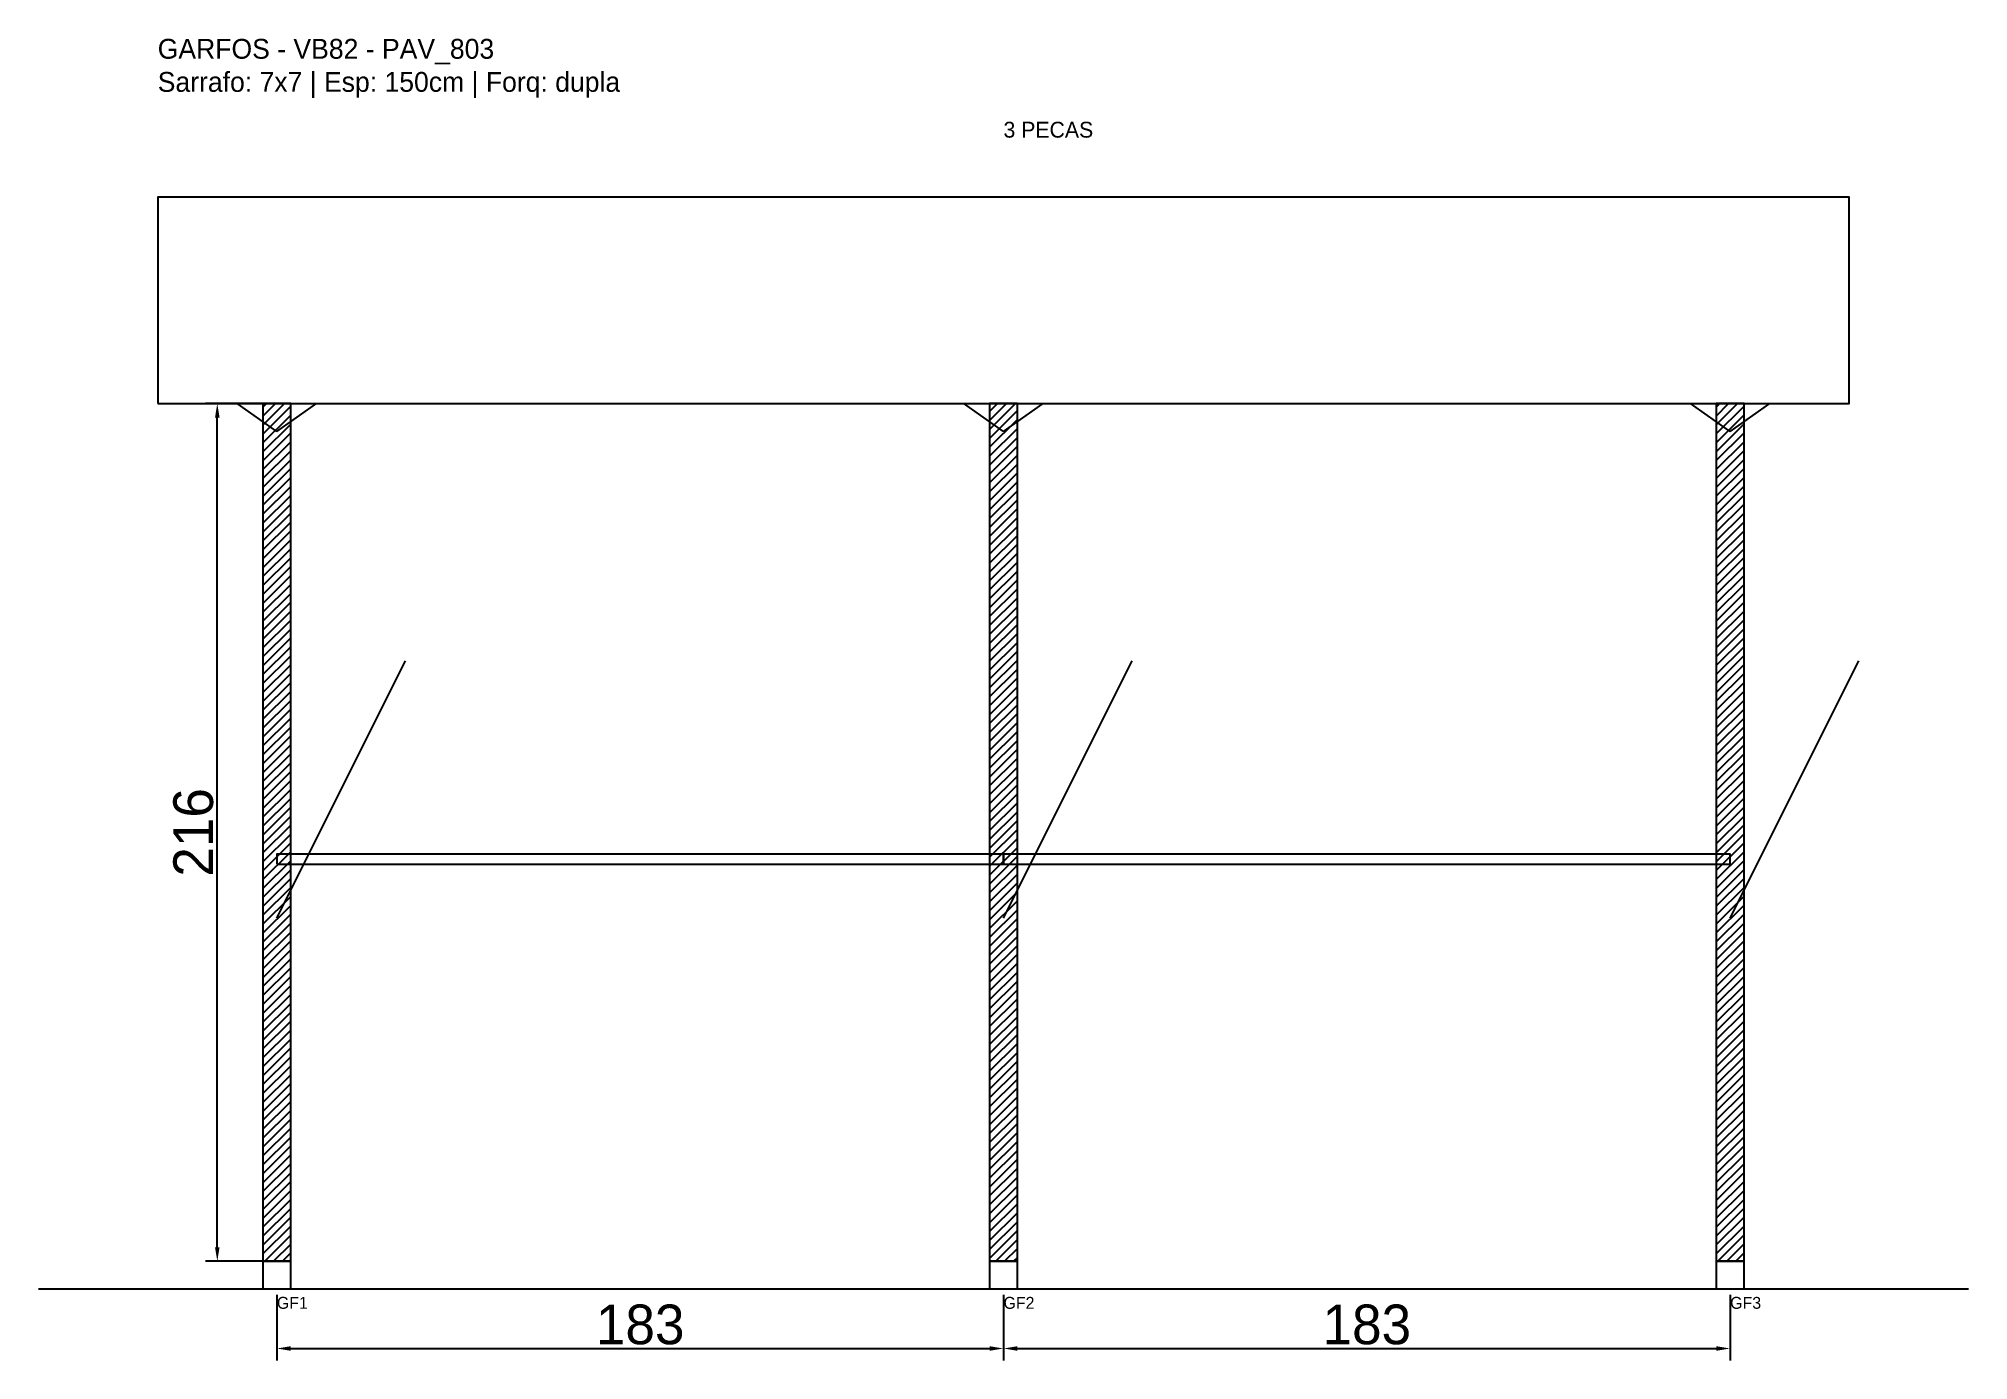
# Model space of a CAD drawing. Header units: metres. Extents: x -30 to 456, y -25 to 308.
import ezdxf

# ---------------------------------------------------------------- set-up
doc = ezdxf.new("R2010")
doc.units = ezdxf.units.M
for name, color, linetype in [('BARRA_ANCORAGEM', 1, 'Continuous'), ('COTA', 241, 'Continuous'), ('GARFOS OK', 3, 'Continuous'), ('NOME DA VIGA', 6, 'Continuous'), ('SARR_7x7', 40, 'Continuous'), ('TIRAS REESCORAMENTO', 252, 'Continuous'), ('VIGAS', 3, 'Continuous')]:
    doc.layers.add(name, color=color, linetype=linetype)
doc.dimstyles.new('EZ DXF', dxfattribs={"dimtxt": 10, "dimasz": 3.5, "dimexe": 3, "dimexo": 1.5, "dimgap": 1, "dimtad": 1, "dimdec": 1, "dimdsep": 46, "dimcen": 2.5, "dimazin": 3, "dimtfac": 1, "dimtmove": 0, "dimatfit": 3})

msp = doc.modelspace()

# ---------------------------------------------------------------- hatches: boundary and pattern name
at = {"layer": 'COTA'}
h = msp.add_hatch(dxfattribs=at)
h.set_pattern_fill('ANSI31', scale=0.5)
h.paths.add_polyline_path([(26.5, 0), (33.5, 0), (33.5, 216), (26.5, 216)])
h = msp.add_hatch(dxfattribs=at)
h.set_pattern_fill('ANSI31', scale=0.5)
h.paths.add_polyline_path([(209.489666, 0), (216.489666, 0), (216.489666, 216), (209.489666, 216)])
h = msp.add_hatch(dxfattribs=at)
h.set_pattern_fill('ANSI31', scale=0.5)
h.paths.add_polyline_path([(392.479332, 0), (399.479332, 0), (399.479332, 216), (392.479332, 216)])

# ---------------------------------------------------------------- linework, layer by layer
at = {"layer": 'BARRA_ANCORAGEM'}
for p, q in [((30, 86.4), (62.4, 151.2)), ((212.989666, 86.4), (245.389666, 151.2)), ((395.979332, 86.4), (428.379332, 151.2))]:
    msp.add_line(p, q, dxfattribs=at)
at = {"layer": 'GARFOS OK'}
for p, q in [((30, 209), (20, 216)), ((20, 216), (40, 216)), ((30, 209), (40, 216)), ((212.989666, 209), (202.989666, 216)), ((202.989666, 216), (222.989666, 216)), ((212.989666, 209), (222.989666, 216)), ((395.979332, 209), (385.979332, 216)), ((385.979332, 216), (405.979332, 216)), ((395.979332, 209), (405.979332, 216))]:
    msp.add_line(p, q, dxfattribs=at)
at = {"layer": 'GARFOS OK', "linetype": 'CONTINUOUS'}
msp.add_line((-30, -7), (455.979332, -7), dxfattribs=at)
at = {"layer": 'GARFOS OK'}
for points in [[(26.5, 0), (33.5, 0), (33.5, 216), (26.5, 216), (26.5, 0)], [(209.489666, 0), (216.489666, 0), (216.489666, 216), (209.489666, 216), (209.489666, 0)], [(392.479332, 0), (399.479332, 0), (399.479332, 216), (392.479332, 216), (392.479332, 0)]]:
    msp.add_lwpolyline(points, dxfattribs=at)
at = {"layer": 'SARR_7x7'}
for points in [[(26.5, -7), (33.5, -7), (33.5, 0), (26.5, 0), (26.5, -7)], [(209.489666, -7), (216.489666, -7), (216.489666, 0), (209.489666, 0), (209.489666, -7)], [(392.479332, -7), (399.479332, -7), (399.479332, 0), (392.479332, 0), (392.479332, -7)]]:
    msp.add_lwpolyline(points, dxfattribs=at)
at = {"layer": 'TIRAS REESCORAMENTO'}
for points in [[(30, 100), (212.989666, 100), (212.989666, 102.5), (30, 102.5), (30, 100)], [(212.989666, 100), (395.979332, 100), (395.979332, 102.5), (212.989666, 102.5), (212.989666, 100)]]:
    msp.add_lwpolyline(points, dxfattribs=at)
at = {"layer": 'VIGAS'}
msp.add_lwpolyline([(0, 216), (425.979332, 216), (425.979332, 268), (0, 268), (0, 216)], dxfattribs=at)

# ---------------------------------------------------------------- texts
at = {"layer": 'NOME DA VIGA'}
for s, height, p in [('3 PECAS', 4, (212.989666, 283)), ('GF1', 3, (30, -12)), ('GF2', 3, (212.989666, -12)), ('GF3', 3, (395.979332, -12))]:
    msp.add_text(s, height=height, dxfattribs=at).set_placement(p)
at = {"layer": 'NOME DA VIGA', "insert": (0, 293), "char_height": 5, "attachment_point": 7}
msp.add_mtext('GARFOS - VB82 - PAV_803\\PSarrafo: 7x7 | Esp: 150cm | Forq: dupla', dxfattribs=at)

# ---------------------------------------------------------------- dimensions: what is measured, and where the dimension line sits
at = {"layer": 'COTA'}
msp.add_linear_dim(base=(15, 0), p1=(30, 0), p2=(30, 216), angle=90, dimstyle='EZ DXF', dxfattribs=at).render()
for base, p1, p2 in [((30, -22), (30, -7), (212.989666, -7)), ((212.989666, -22), (212.989666, -7), (395.979332, -7))]:
    msp.add_linear_dim(base=base, p1=p1, p2=p2, dimstyle='EZ DXF', dxfattribs=at).render()

doc.saveas('drawing.dxf')
